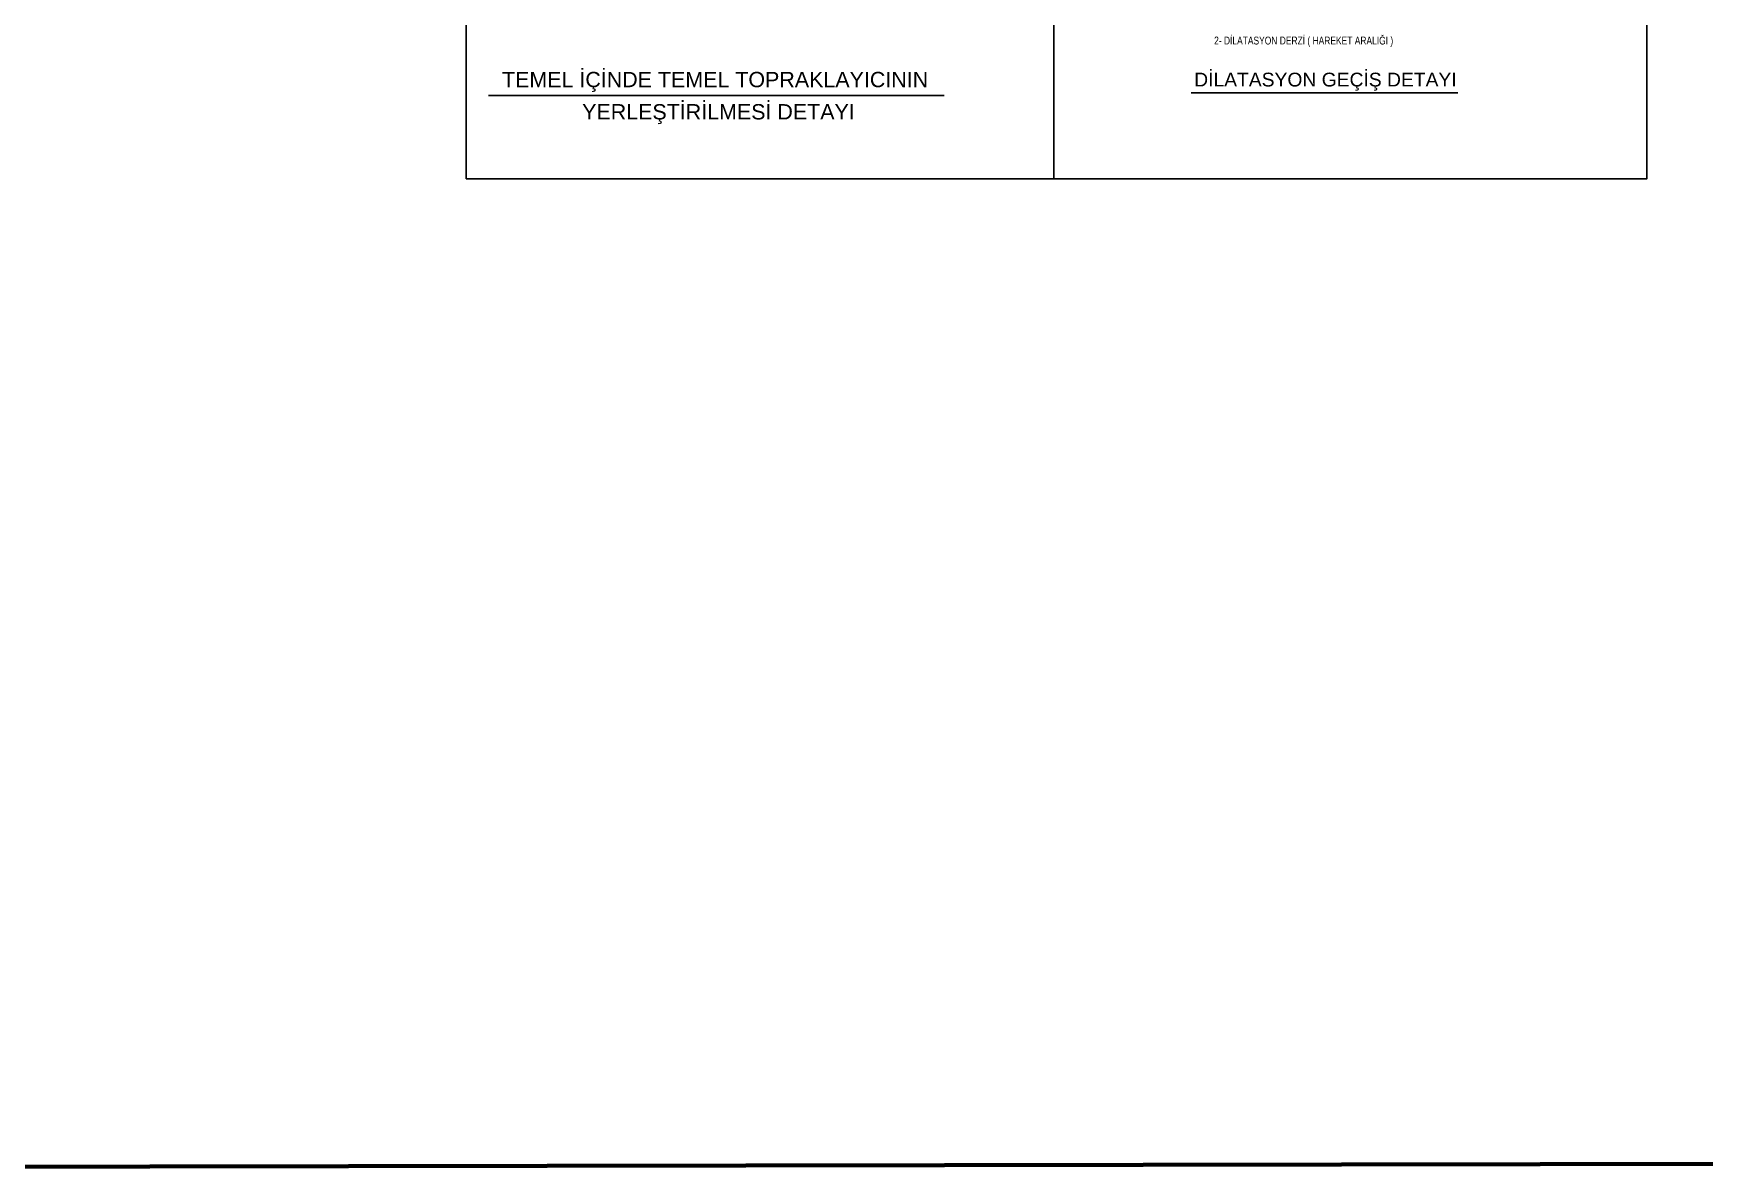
# Model space of a CAD drawing. Header units: millimetres. Extents: x 943 to 8976, y 750 to 4245.
# Drawn here: x 2108 to 3274, y 750 to 1543 of the extents above; entities that cross this region are included whole.
import ezdxf

# ---------------------------------------------------------------- set-up
doc = ezdxf.new("R2010")
doc.units = ezdxf.units.MM
doc.layers.add('AHAT', color=3, linetype='Continuous')
doc.layers.add('YAZI', color=8, linetype='Continuous')
doc.styles.add('2', font='wturkce.shx', dxfattribs={"height": 0.2})
doc.styles.add('STYLE1', font='arial.ttf')

msp = doc.modelspace()

# ---------------------------------------------------------------- linework, layer by layer
at = {"color": 2, "linetype": 'ByBlock', "lineweight": 211, "true_color": 0xf1eb1f}
msp.add_lwpolyline([(942.8, 2934), (8976.1, 2947.5), (8976.1, 763.7), (942.8, 750.2)], close=True, dxfattribs=at)
at = {"layer": 'AHAT', "linetype": 'Continuous'}
for p, q in [((2425.5, 1499.7), (2743.4, 1499.7)), ((2915.6, 1501.4), (3101.5, 1501.4))]:
    msp.add_line(p, q, dxfattribs=at)
at = {"layer": 'YAZI'}
for points in [[(2819.8, 1996.6), (3233.4, 1996.6), (3233.4, 1441.5), (2819.8, 1441.5)], [(2410.1, 1906), (2819.8, 1906), (2819.8, 1441.5), (2410.1, 1441.5)]]:
    msp.add_lwpolyline(points, close=True, dxfattribs=at)

# ---------------------------------------------------------------- texts
at = {"layer": 'YAZI', "linetype": 'Continuous', "style": '2', "width": 0.8}
msp.add_text('2- DİLATASYON DERZİ ( HAREKET ARALIĞI )', height=5.5, dxfattribs=at).set_placement((2931.6, 1535.2))
at = {"layer": 'YAZI', "style": 'STYLE1'}
for s, height, p in [('TEMEL İÇİNDE TEMEL TOPRAKLAYICININ ', 10.695, (2435, 1505.4)), ('DİLATASYON GEÇİŞ DETAYI', 9.626, (2917.7, 1505.9)), ('YERLEŞTİRİLMESİ DETAYI', 10.695, (2490.9, 1482.9))]:
    msp.add_text(s, height=height, dxfattribs=at).set_placement(p)

doc.saveas('drawing.dxf')
